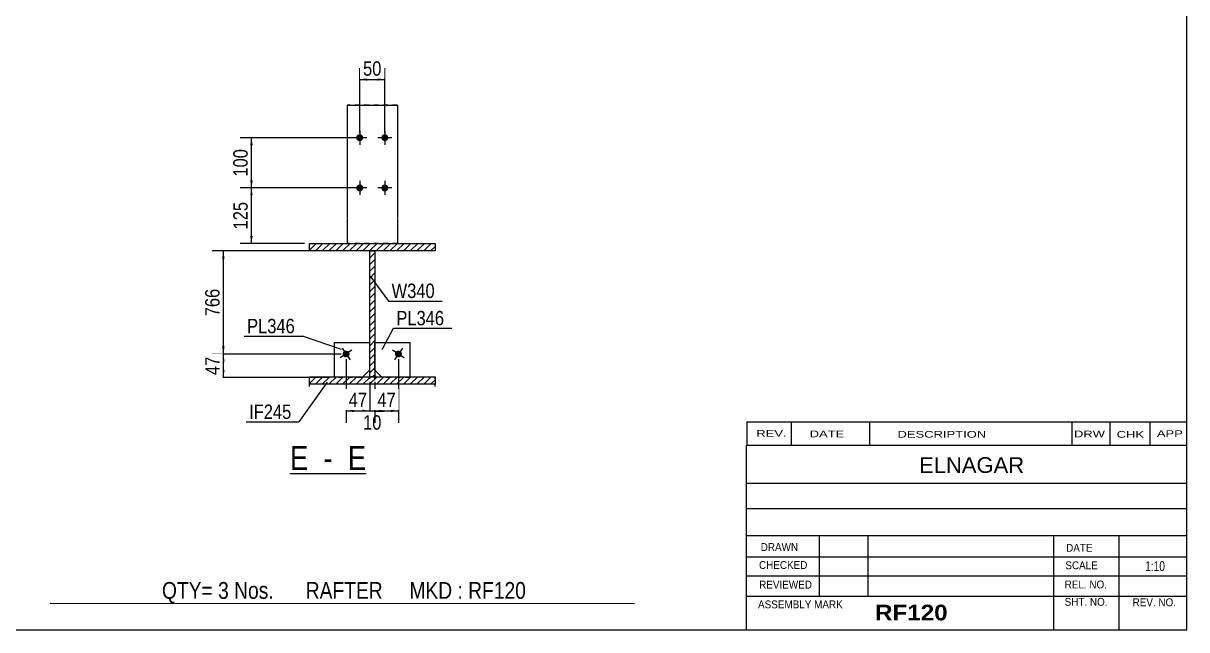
# Model space of a CAD drawing. Header units: millimetres. Extents: x -40 to 363, y -190 to 87.
# Drawn here: x 131.1 to 362.5, y -189.7 to -69 of the extents above; entities that cross this region are included whole.
import ezdxf

# ---------------------------------------------------------------- set-up
doc = ezdxf.new("R2010")
doc.units = ezdxf.units.MM
doc.linetypes.add('DXK_LINE_DOT1', pattern=[1.8814, 0.9407, -0.9407])
doc.styles.add('Arial', font='ARIAL.TTF', dxfattribs={"height": 0.2})
doc.styles.add('Arial Bold', font='ARIALBD.TTF', dxfattribs={"height": 0.2})
doc.styles.add('Arial Narrow', font='ARIALN.TTF', dxfattribs={"height": 0.2})

# ---------------------------------------------------------------- blocks, each defined once
blk = doc.blocks.new('Unknown-623699732-1210')
at = {"color": 5, "linetype": 'Continuous'}
for p, q in [((362.54, -189.7), (362.54, 87.3)), ((-37.46, -189.7), (362.54, -189.7))]:
    blk.add_line(p, q, dxfattribs=at)
blk = doc.blocks.new('Unknown-623699732-13 - 1516')
at = {"color": 7, "linetype": 'Continuous'}
blk.add_line((184.12, -158.62), (199.29, -158.62), dxfattribs=at)
at = {"color": 0, "linetype": 'Continuous'}
for points in [[(187.77, -157.87), (187.77, -152.87), (184.12, -152.87), (184.12, -157.87)], [(194.14, -157.87), (194.14, -152.87), (189.27, -152.87), (189.27, -157.87)], [(199.29, -157.87), (199.29, -152.87), (195.64, -152.87), (195.64, -157.87)]]:
    blk.add_wipeout(points, dxfattribs=at)
at = {"color": 6, "linetype": 'Continuous', "style": 'Arial Narrow'}
for s, height, p in [('E', 4.77, (184.12, -157.87)), ('E', 4.77, (195.64, -157.87)), (' - ', 4.772, (189.27, -157.87))]:
    blk.add_text(s, height=height, dxfattribs=at).set_placement(p)
blk = doc.blocks.new('Bolt-623699732-1572 - 1516')
at = {"linetype": 'Continuous'}
for points in [[(198.69, -91.75, -1), (197.29, -91.75, -1)], [(203.69, -91.75, -1), (202.29, -91.75, -1)], [(198.69, -101.75, -1), (197.29, -101.75, -1)], [(203.69, -101.75, -1), (202.29, -101.75, -1)]]:
    blk.add_hatch(color=3, dxfattribs=at).paths.add_polyline_path(points)
at = {"color": 3, "linetype": 'Continuous'}
for p, q in [((199.39, -91.75), (196.59, -91.75)), ((197.99, -90.35), (197.99, -93.15)), ((204.39, -91.75), (201.59, -91.75)), ((202.99, -90.35), (202.99, -93.15)), ((199.39, -101.75), (196.59, -101.75)), ((197.99, -100.35), (197.99, -103.15)), ((204.39, -101.75), (201.59, -101.75)), ((202.99, -100.35), (202.99, -103.15))]:
    blk.add_line(p, q, dxfattribs=at)
blk = doc.blocks.new('Part-623699732-1548 - 1516')
at = {"linetype": 'Continuous'}
h = blk.add_hatch(dxfattribs=at)
h.set_pattern_fill('', scale=0.3, style=0, pattern_type=0)
h.set_pattern_definition([(45, (187.9854, -139.3323), (-0.67352, 0.67352), [])])
h.paths.add_polyline_path([(212.99, -139.33), (187.99, -139.33), (187.99, -140.83), (212.99, -140.83)])
at = {"color": 7, "linetype": 'DXK_LINE_DOT1'}
for p, q in [((187.99, -139.78), (187.99, -139.33)), ((212.99, -139.78), (212.99, -139.33))]:
    blk.add_line(p, q, dxfattribs=at)
at = {"color": 2, "linetype": 'Continuous'}
for p, q in [((187.99, -139.33), (212.99, -139.33)), ((187.99, -140.83), (187.99, -139.33)), ((187.99, -141.28), (187.99, -140.83)), ((212.99, -140.83), (187.99, -140.83)), ((212.99, -139.33), (212.99, -140.83)), ((212.99, -141.28), (212.99, -140.83))]:
    blk.add_line(p, q, dxfattribs=at)
blk = doc.blocks.new('Bolt-623699732-1573 - 1516')
at = {"linetype": 'Continuous'}
blk.add_hatch(color=3, dxfattribs=at).paths.add_polyline_path([(195.86, -134.41, -1), (194.71, -135.21, -1)])
at = {"color": 3, "linetype": 'Continuous'}
for p, q in [((196.44, -134.02), (194.13, -135.6)), ((194.49, -133.66), (196.08, -135.96))]:
    blk.add_line(p, q, dxfattribs=at)
blk = doc.blocks.new('Part-623699732-1549 - 1516')
at = {"color": 2, "linetype": 'Continuous'}
for p, q in [((195.49, -85.24), (205.49, -85.24)), ((195.49, -85.24), (195.49, -107.7)), ((205.49, -85.24), (205.49, -107.7)), ((195.49, -107.8), (195.49, -112.8)), ((205.49, -107.8), (205.49, -112.8))]:
    blk.add_line(p, q, dxfattribs=at)
at = {"color": 7, "linetype": 'DXK_LINE_DOT1'}
for p, q in [((205.49, -85.24), (195.49, -85.24)), ((205.49, -112.8), (195.49, -112.8))]:
    blk.add_line(p, q, dxfattribs=at)
blk = doc.blocks.new('Part-623699732-1571 - 1516')
at = {"color": 2, "linetype": 'Continuous'}
for p, q in [((192.96, -132.51), (199.96, -132.51)), ((192.96, -139.33), (192.96, -132.51)), ((199.96, -132.51), (199.96, -138.01)), ((198.63, -139.33), (199.96, -138.01))]:
    blk.add_line(p, q, dxfattribs=at)
at = {"color": 7, "linetype": 'DXK_LINE_DOT1'}
for p, q in [((192.96, -132.51), (199.96, -132.51)), ((192.96, -139.51), (192.96, -139.33)), ((198.46, -139.51), (192.96, -139.51)), ((198.63, -139.33), (198.46, -139.51))]:
    blk.add_line(p, q, dxfattribs=at)
blk = doc.blocks.new('Bolt-623699732-1574 - 1516')
at = {"linetype": 'Continuous'}
blk.add_hatch(color=3, dxfattribs=at).paths.add_polyline_path([(206.26, -135.21, -1), (205.11, -134.41, -1)])
at = {"color": 3, "linetype": 'Continuous'}
for p, q in [((206.84, -135.6), (204.53, -134.02)), ((206.48, -133.66), (204.89, -135.96))]:
    blk.add_line(p, q, dxfattribs=at)
blk = doc.blocks.new('Part-623699732-1588 - 1516')
at = {"linetype": 'Continuous'}
h = blk.add_hatch(dxfattribs=at)
h.set_pattern_fill('', scale=0.3, style=0, pattern_type=0)
h.set_pattern_definition([(45, (187.9854, -112.7967), (-0.67352, 0.67352), [])])
h.paths.add_polyline_path([(212.99, -112.8), (187.99, -112.8), (187.99, -114.3), (212.99, -114.3)])
at = {"color": 2, "linetype": 'Continuous'}
for p, q in [((187.99, -112.8), (212.99, -112.8)), ((187.99, -114.3), (187.99, -112.8)), ((212.99, -112.8), (212.99, -114.3)), ((212.99, -114.3), (187.99, -114.3))]:
    blk.add_line(p, q, dxfattribs=at)
blk = doc.blocks.new('Part-623699732-1610 - 1516')
at = {"linetype": 'Continuous'}
h = blk.add_hatch(dxfattribs=at)
h.set_pattern_fill('', scale=0.3, style=0, pattern_type=0)
h.set_pattern_definition([(45, (199.9854, -114.2967), (-0.67352, 0.67352), [])])
h.paths.add_polyline_path([(200.99, -114.3), (199.99, -114.3), (199.99, -139.33), (200.99, -139.33)])
at = {"color": 2, "linetype": 'Continuous'}
for p, q in [((199.99, -114.3), (200.99, -114.3)), ((199.99, -119.3), (199.99, -114.3)), ((200.99, -114.3), (200.99, -119.3)), ((199.99, -139.33), (199.99, -119.4)), ((200.99, -119.4), (200.99, -139.33)), ((200.99, -139.33), (199.99, -139.33))]:
    blk.add_line(p, q, dxfattribs=at)
at = {"color": 7, "linetype": 'DXK_LINE_DOT1'}
for p, q in [((199.99, -139.78), (199.99, -139.33)), ((200.99, -139.78), (200.99, -139.33))]:
    blk.add_line(p, q, dxfattribs=at)
blk = doc.blocks.new('Part-623699732-1616 - 1516')
at = {"color": 2, "linetype": 'Continuous'}
for p, q in [((201.02, -138.01), (201.02, -132.51)), ((201.02, -132.51), (208.02, -132.51)), ((208.02, -139.33), (208.02, -132.51)), ((202.34, -139.33), (201.02, -138.01))]:
    blk.add_line(p, q, dxfattribs=at)
at = {"color": 7, "linetype": 'DXK_LINE_DOT1'}
for p, q in [((201.02, -132.51), (208.02, -132.51)), ((202.52, -139.51), (202.34, -139.33)), ((208.02, -139.51), (202.52, -139.51)), ((208.02, -139.33), (208.02, -139.51))]:
    blk.add_line(p, q, dxfattribs=at)
blk = doc.blocks.new('StraightDimension-623699732-1676 - 1516')
at = {"linetype": 'Continuous'}
for points in [[(196.79, -146.37), (195.29, -146.12), (196.79, -145.87)], [(198.49, -145.87), (199.99, -146.12), (198.49, -146.37)]]:
    blk.add_hatch(color=7, dxfattribs=at).paths.add_polyline_path(points)
at = {"color": 7, "linetype": 'Continuous'}
for p, q in [((195.29, -135.81), (195.29, -148.52)), ((199.99, -140.36), (199.99, -148.52)), ((195.29, -146.12), (199.99, -146.12))]:
    blk.add_line(p, q, dxfattribs=at)
at = {"color": 0}
blk.add_wipeout([(200.06, -145.97), (200.06, -141.77), (195.21, -141.77), (195.21, -145.97)], dxfattribs=at)
at = {"color": 3, "style": 'Arial Narrow'}
blk.add_text('47', height=2.863, dxfattribs=at).set_placement((195.81, -145.37))
blk = doc.blocks.new('StraightDimension-623699732-1628 - 1516')
at = {"linetype": 'Continuous'}
for points in [[(170.61, -115.8), (170.86, -114.3), (171.11, -115.8)], [(171.11, -133.31), (170.86, -134.81), (170.61, -133.31)]]:
    blk.add_hatch(color=7, dxfattribs=at).paths.add_polyline_path(points)
at = {"color": 7, "linetype": 'Continuous'}
for p, q in [((198.99, -114.3), (168.61, -114.3)), ((170.86, -134.81), (170.86, -114.3)), ((194.29, -134.81), (168.61, -134.81))]:
    blk.add_line(p, q, dxfattribs=at)
at = {"color": 0}
blk.add_wipeout([(170.71, -121.21), (166.51, -121.21), (166.51, -127.9), (170.71, -127.9)], dxfattribs=at)
at = {"color": 3, "style": 'Arial Narrow'}
blk.add_text('766', height=2.863, rotation=90.0002, dxfattribs=at).set_placement((170.11, -127.3))
blk = doc.blocks.new('StraightDimension-623699732-1629 - 1516')
at = {"linetype": 'Continuous'}
for points in [[(170.61, -136.31), (170.86, -134.81), (171.11, -136.31)], [(171.11, -138.01), (170.86, -139.51), (170.61, -138.01)]]:
    blk.add_hatch(color=7, dxfattribs=at).paths.add_polyline_path(points)
at = {"color": 7, "linetype": 'Continuous'}
for p, q in [((194.29, -134.81), (168.61, -134.81)), ((170.86, -139.51), (170.86, -134.81)), ((191.96, -139.51), (168.61, -139.51))]:
    blk.add_line(p, q, dxfattribs=at)
at = {"color": 0}
blk.add_wipeout([(170.71, -134.73), (166.51, -134.73), (166.51, -139.59), (170.71, -139.59)], dxfattribs=at)
at = {"color": 3, "style": 'Arial Narrow'}
blk.add_text('47', height=2.863, rotation=90.0002, dxfattribs=at).set_placement((170.11, -138.99))
blk = doc.blocks.new('StraightDimension-623699732-1667 - 1516')
at = {"linetype": 'Continuous'}
for points in [[(198.49, -145.87), (199.99, -146.12), (198.49, -146.37)], [(202.49, -146.37), (200.99, -146.12), (202.49, -145.87)]]:
    blk.add_hatch(color=7, dxfattribs=at).paths.add_polyline_path(points)
at = {"color": 7, "linetype": 'Continuous'}
for p, q in [((199.99, -140.36), (199.99, -148.37)), ((200.99, -140.36), (200.99, -148.37)), ((199.99, -146.12), (200.99, -146.12))]:
    blk.add_line(p, q, dxfattribs=at)
at = {"color": 0}
blk.add_wipeout([(202.91, -150.47), (202.91, -146.27), (198.06, -146.27), (198.06, -150.47)], dxfattribs=at)
at = {"color": 3, "style": 'Arial Narrow'}
blk.add_text('10', height=2.863, dxfattribs=at).set_placement((198.66, -149.87))
blk = doc.blocks.new('StraightDimension-623699732-1690 - 1516')
at = {"linetype": 'Continuous'}
for points in [[(202.49, -146.37), (200.99, -146.12), (202.49, -145.87)], [(204.19, -145.87), (205.69, -146.12), (204.19, -146.37)]]:
    blk.add_hatch(color=7, dxfattribs=at).paths.add_polyline_path(points)
at = {"color": 7, "linetype": 'Continuous'}
for p, q in [((205.69, -135.81), (205.69, -148.52)), ((200.99, -140.36), (200.99, -148.52)), ((200.99, -146.12), (205.69, -146.12))]:
    blk.add_line(p, q, dxfattribs=at)
at = {"color": 0}
blk.add_wipeout([(205.76, -145.97), (205.76, -141.77), (200.91, -141.77), (200.91, -145.97)], dxfattribs=at)
at = {"color": 3, "style": 'Arial Narrow'}
blk.add_text('47', height=2.863, dxfattribs=at).set_placement((201.51, -145.37))
blk = doc.blocks.new('StraightDimension-623699732-4530 - 1516')
at = {"linetype": 'Continuous'}
for points in [[(199.49, -80.4), (197.99, -80.15), (199.49, -79.9)], [(201.49, -79.9), (202.99, -80.15), (201.49, -80.4)]]:
    blk.add_hatch(color=7, dxfattribs=at).paths.add_polyline_path(points)
at = {"color": 7, "linetype": 'Continuous'}
for p, q in [((197.99, -90.75), (197.99, -77.9)), ((202.99, -90.75), (202.99, -77.9)), ((197.99, -80.15), (202.99, -80.15))]:
    blk.add_line(p, q, dxfattribs=at)
at = {"color": 0}
blk.add_wipeout([(202.91, -80), (202.91, -75.8), (198.06, -75.8), (198.06, -80)], dxfattribs=at)
at = {"color": 3, "style": 'Arial Narrow'}
blk.add_text('50', height=2.863, dxfattribs=at).set_placement((198.66, -79.4))
blk = doc.blocks.new('StraightDimension-623699732-4541 - 1516')
at = {"linetype": 'Continuous'}
for points in [[(176.2, -93.25), (176.45, -91.75), (176.7, -93.25)], [(176.7, -100.25), (176.45, -101.75), (176.2, -100.25)]]:
    blk.add_hatch(color=7, dxfattribs=at).paths.add_polyline_path(points)
at = {"color": 7, "linetype": 'Continuous'}
for p, q in [((196.99, -91.75), (174.2, -91.75)), ((176.45, -101.75), (176.45, -91.75)), ((196.99, -101.75), (174.2, -101.75))]:
    blk.add_line(p, q, dxfattribs=at)
at = {"color": 0}
blk.add_wipeout([(176.3, -93.4), (172.1, -93.4), (172.1, -100.09), (176.3, -100.09)], dxfattribs=at)
at = {"color": 3, "style": 'Arial Narrow'}
blk.add_text('100', height=2.863, rotation=90.0002, dxfattribs=at).set_placement((175.7, -99.49))
blk = doc.blocks.new('StraightDimension-623699732-4542 - 1516')
at = {"linetype": 'Continuous'}
for points in [[(176.2, -103.25), (176.45, -101.75), (176.7, -103.25)], [(176.7, -111.3), (176.45, -112.8), (176.2, -111.3)]]:
    blk.add_hatch(color=7, dxfattribs=at).paths.add_polyline_path(points)
at = {"color": 7, "linetype": 'Continuous'}
for p, q in [((196.99, -101.75), (174.2, -101.75)), ((176.45, -112.8), (176.45, -101.75)), ((186.99, -112.8), (174.2, -112.8))]:
    blk.add_line(p, q, dxfattribs=at)
at = {"color": 0}
blk.add_wipeout([(176.3, -103.93), (172.1, -103.93), (172.1, -110.61), (176.3, -110.61)], dxfattribs=at)
at = {"color": 3, "style": 'Arial Narrow'}
blk.add_text('125', height=2.863, rotation=90.0002, dxfattribs=at).set_placement((175.7, -110.01))
blk = doc.blocks.new('CBS_CALLOFF-623699732-4973')
at = {"color": 7, "linetype": 'Continuous'}
blk.add_line((136.42, -184.43), (252.65, -184.45), dxfattribs=at)
at = {"color": 3, "linetype": 'Continuous', "style": 'Arial Narrow'}
blk.add_text('QTY= 3 Nos.      RAFTER     MKD : RF120', height=3.3405, dxfattribs=at).set_placement((158.65, -183.54))
blk = doc.blocks.new('CBS_NAME_BLOG-623699732-4974')
at = {"color": 7, "linetype": 'Continuous'}
for p, q in [((274.95, -152.95), (362.47, -152.95)), ((274.95, -189.66), (274.95, -152.95)), ((274.95, -160.49), (362.47, -160.49)), ((275.02, -165.54), (362.54, -165.54)), ((274.95, -170.92), (362.47, -170.92)), ((289.48, -183.02), (289.48, -170.92)), ((299.16, -183), (299.16, -170.93)), ((336.08, -189.66), (336.08, -170.93)), ((349.13, -189.66), (349.13, -170.92)), ((274.96, -175.22), (362.54, -175.2)), ((274.95, -178.96), (362.47, -178.96)), ((274.95, -183), (362.47, -183)), ((274.95, -189.7), (362.54, -189.7))]:
    blk.add_line(p, q, dxfattribs=at)
at = {"color": 3, "linetype": 'Continuous', "style": 'Arial'}
blk.add_text('ELNAGAR', height=3.133, dxfattribs=at).set_placement((309.28, -158.48))
at = {"color": 3, "linetype": 'Continuous'}
for s, height, style, width, p in [('DRAWN', 1.566, 'Arial', 0.9, (277.78, -174.02)), ('DATE', 1.566, 'Arial', 0.9, (338.55, -174.18)), ('CHECKED', 1.566, 'Arial', 0.9, (277.44, -177.6)), ('SCALE', 1.566, 'Arial', 0.9, (338.39, -177.66)), ('1:10', 1.957, 'Arial Narrow', 0.9, (354.28, -178.02)), ('REVIEWED', 1.566, 'Arial', 0.9, (277.47, -181.51)), ('REL. NO.', 1.566, 'Arial', 0.9, (338.25, -181.47)), ('ASSEMBLY MARK', 1.5663, 'Arial', 0.9, (277.25, -185.44)), ('RF120', 3.131, 'Arial Bold', 1.1, (300.53, -187.85)), ('SHT. NO.', 1.566, 'Arial', 0.9, (338.25, -184.93)), ('REV. NO.', 1.566, 'Arial', 0.9, (351.77, -185.02))]:
    blk.add_text(s, height=height, dxfattribs=dict(at, style=style, width=width)).set_placement(p)
blk = doc.blocks.new('CBS_REVISION-623699732-4975')
at = {"color": 7, "linetype": 'Continuous'}
for p, q in [((275.04, -148.32), (362.53, -148.32)), ((275.04, -148.32), (275.04, -152.95)), ((283.83, -148.32), (283.83, -152.95)), ((299.43, -148.32), (299.43, -152.89)), ((339.68, -148.32), (339.68, -152.95)), ((347.22, -148.32), (347.22, -152.95)), ((355.17, -148.32), (355.17, -152.95)), ((275.04, -152.95), (362.53, -152.95))]:
    blk.add_line(p, q, dxfattribs=at)
at = {"color": 7, "style": 'Arial Narrow', "width": 1.7}
for s, height, p in [('REV.', 1.326, (276.9, -151.28)), ('DATE', 1.326, (287.52, -151.39)), ('DESCRIPTION', 1.3257, (305, -151.45)), ('DRW', 1.326, (340.11, -151.39)), ('CHK', 1.326, (348.6, -151.48)), ('APP', 1.326, (356.6, -151.32))]:
    blk.add_text(s, height=height, dxfattribs=at).set_placement(p)
blk = doc.blocks.new('Mark-623699732-1567 - 1516')
at = {"color": 7, "linetype": 'Continuous'}
blk.add_line((194.38, -133.94), (186.6, -131.27), dxfattribs=at)
at = {"color": 0}
blk.add_wipeout([(185.1, -130.67), (185.1, -127.67), (175.59, -127.67), (175.59, -130.67)], dxfattribs=at)
blk.add_wipeout([(185.1, -130.67), (185.1, -127.67), (175.59, -127.67), (175.59, -130.67)], dxfattribs=at)
at = {"color": 7, "linetype": 'Continuous'}
blk.add_line((174.99, -131.27), (186.6, -131.27), dxfattribs=at)
at = {"color": 3, "style": 'Arial Narrow'}
blk.add_text('PL346', height=2.863, dxfattribs=at).set_placement((175.59, -130.67))
blk = doc.blocks.new('Mark-623699732-1544 - 1516')
at = {"color": 7, "linetype": 'Continuous'}
blk.add_line((191.52, -140.4), (185.9, -148.33), dxfattribs=at)
at = {"color": 0}
blk.add_wipeout([(184.4, -147.73), (184.4, -144.73), (175.99, -144.73), (175.99, -147.73)], dxfattribs=at)
blk.add_wipeout([(184.4, -147.73), (184.4, -144.73), (175.99, -144.73), (175.99, -147.73)], dxfattribs=at)
at = {"color": 7, "linetype": 'Continuous'}
blk.add_line((175.39, -148.33), (185.9, -148.33), dxfattribs=at)
at = {"color": 3, "style": 'Arial Narrow'}
blk.add_text('IF245', height=2.863, dxfattribs=at).set_placement((175.99, -147.73))
blk = doc.blocks.new('Mark-623699732-1612 - 1516')
at = {"color": 0}
blk.add_wipeout([(214.8, -129.09), (214.8, -126.09), (205.29, -126.09), (205.29, -129.09)], dxfattribs=at)
blk.add_wipeout([(214.8, -129.09), (214.8, -126.09), (205.29, -126.09), (205.29, -129.09)], dxfattribs=at)
at = {"color": 7, "linetype": 'Continuous'}
for p, q in [((202.44, -133.94), (204.69, -129.69)), ((204.69, -129.69), (216.3, -129.69))]:
    blk.add_line(p, q, dxfattribs=at)
at = {"color": 3, "style": 'Arial Narrow'}
blk.add_text('PL346', height=2.863, dxfattribs=at).set_placement((205.29, -129.09))
blk = doc.blocks.new('Mark-623699732-1606 - 1516')
at = {"color": 0}
blk.add_wipeout([(212.93, -123.66), (212.93, -120.66), (204.34, -120.66), (204.34, -123.66)], dxfattribs=at)
blk.add_wipeout([(212.93, -123.66), (212.93, -120.66), (204.34, -120.66), (204.34, -123.66)], dxfattribs=at)
at = {"color": 7, "linetype": 'Continuous'}
for p, q in [((200.1, -119.3), (203.74, -124.26)), ((203.74, -124.26), (214.43, -124.26))]:
    blk.add_line(p, q, dxfattribs=at)
at = {"color": 3, "style": 'Arial Narrow'}
blk.add_text('W340', height=2.863, dxfattribs=at).set_placement((204.34, -123.66))

msp = doc.modelspace()

# ---------------------------------------------------------------- block references
for name in ['Unknown-623699732-1210', 'Part-623699732-1549 - 1516', 'Bolt-623699732-1572 - 1516', 'Part-623699732-1588 - 1516', 'Part-623699732-1610 - 1516', 'Part-623699732-1571 - 1516', 'Bolt-623699732-1573 - 1516', 'Part-623699732-1616 - 1516', 'Bolt-623699732-1574 - 1516', 'Part-623699732-1548 - 1516', 'CBS_REVISION-623699732-4975', 'CBS_NAME_BLOG-623699732-4974', 'CBS_CALLOFF-623699732-4973']:
    msp.add_blockref(name, (0, 0))

# ---------------------------------------------------------------- next in the draw order: block references
for name in ['StraightDimension-623699732-4530 - 1516', 'Mark-623699732-1612 - 1516', 'StraightDimension-623699732-1676 - 1516', 'Unknown-623699732-13 - 1516']:
    msp.add_blockref(name, (0, 0))

# ---------------------------------------------------------------- next in the draw order: block references
for name in ['StraightDimension-623699732-4541 - 1516', 'StraightDimension-623699732-1628 - 1516', 'StraightDimension-623699732-1667 - 1516']:
    msp.add_blockref(name, (0, 0))

# ---------------------------------------------------------------- next in the draw order: block references
for name in ['StraightDimension-623699732-4542 - 1516', 'Mark-623699732-1606 - 1516', 'StraightDimension-623699732-1629 - 1516', 'StraightDimension-623699732-1690 - 1516']:
    msp.add_blockref(name, (0, 0))

# ---------------------------------------------------------------- next in the draw order: block references
for name in ['Mark-623699732-1567 - 1516', 'Mark-623699732-1544 - 1516']:
    msp.add_blockref(name, (0, 0))

doc.saveas('drawing.dxf')
